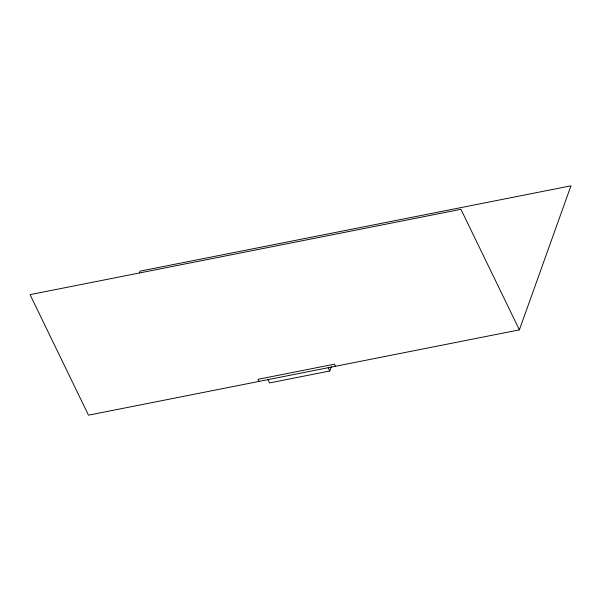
<?xml version="1.0" encoding="UTF-8"?>
<svg xmlns="http://www.w3.org/2000/svg" width="601" height="601" viewBox="0 0 601 601"><rect width="100%" height="100%" fill="white"/><g stroke="black" fill="none" stroke-linecap="round" stroke-linejoin="round"><path stroke-width="0.9" d="M139.432 272.907L140.063 271.141L570.95 185.822L519.377 329.859L88.49 415.178L30.05 294.64L460.937 209.313L519.377 329.859M267.911 379.562L269.541 382.927L329.761 370.997L331.339 366.58M335.463 366.279L334.449 364.176L257.957 379.321L258.971 381.425M328.131 367.639L329.761 370.997"/></g></svg>
